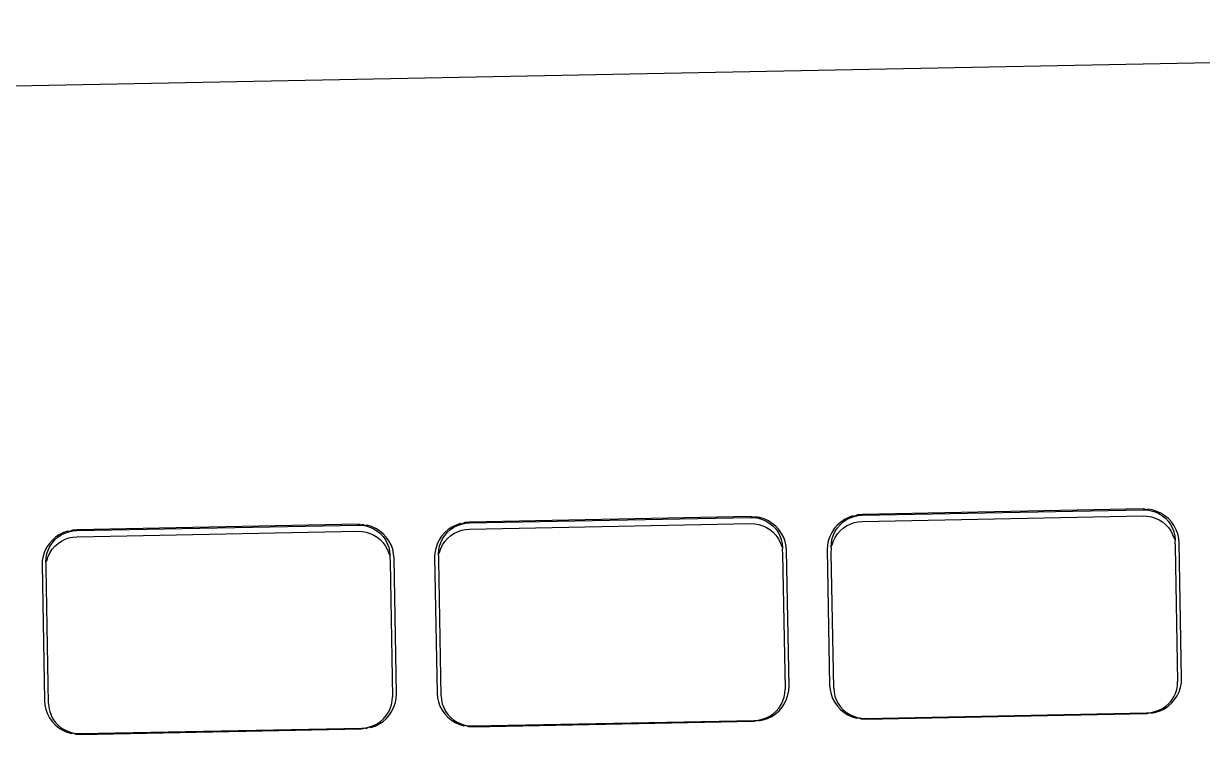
# Model space of a CAD drawing. Header units: millimetres. Extents: x -9564 to 100156, y -26854 to 24346.
# Drawn here: x 67079 to 67130.9, y -2965.4 to -2934.1 of the extents above; entities that cross this region are included whole.
import ezdxf

# ---------------------------------------------------------------- set-up
doc = ezdxf.new("R2010")
doc.units = ezdxf.units.MM
doc.header["$LTSCALE"] = 100
doc.layers.add('Muebles', color=112, linetype='Continuous')

msp = doc.modelspace()

# ---------------------------------------------------------------- linework, layer by layer
at = {"layer": 'Muebles'}
for p, q in [((66972.52, -2938.869), (67219.083, -2934.063)), ((67110.974, -2955.771), (67098.6, -2956.012)), ((67098.605, -2956.047), (67110.967, -2955.806)), ((67110.967, -2955.806), (67111.148, -2955.814)), ((67111.148, -2955.814), (67110.974, -2955.771)), ((67111.172, -2955.78), (67111.148, -2955.814)), ((67111.148, -2955.814), (67111.327, -2955.845)), ((67111.374, -2955.815), (67111.172, -2955.78)), ((67111.568, -2955.875), (67111.374, -2955.815)), ((67115.286, -2955.803), (67115.104, -2955.895)), ((67115.191, -2955.905), (67115.352, -2955.824)), ((67115.478, -2955.735), (67115.286, -2955.803)), ((67115.352, -2955.824), (67115.523, -2955.764)), ((67115.523, -2955.764), (67115.478, -2955.735)), ((67115.678, -2955.692), (67115.523, -2955.764)), ((67115.523, -2955.764), (67115.701, -2955.726)), ((67115.877, -2955.676), (67115.678, -2955.692)), ((67115.701, -2955.726), (67115.881, -2955.711)), ((67128.25, -2955.434), (67115.877, -2955.676)), ((67115.881, -2955.711), (67128.243, -2955.47)), ((67115.886, -2955.984), (67128.248, -2955.743)), ((67128.243, -2955.47), (67128.424, -2955.478)), ((67128.248, -2955.743), (67128.429, -2955.751)), ((67128.424, -2955.478), (67128.25, -2955.434)), ((67128.448, -2955.443), (67128.424, -2955.478)), ((67128.424, -2955.478), (67128.603, -2955.509)), ((67128.429, -2955.751), (67128.607, -2955.782)), ((67128.65, -2955.478), (67128.448, -2955.443)), ((67128.603, -2955.509), (67128.775, -2955.562)), ((67128.607, -2955.782), (67128.78, -2955.835)), ((67128.845, -2955.539), (67128.65, -2955.478)), ((67128.775, -2955.562), (67128.94, -2955.637)), ((67129.03, -2955.623), (67128.845, -2955.539)), ((67128.94, -2955.637), (67129.092, -2955.733)), ((67129.202, -2955.731), (67129.03, -2955.623)), ((67129.092, -2955.733), (67129.231, -2955.846)), ((67129.358, -2955.859), (67129.202, -2955.731)), ((67093.697, -2956.108), (67081.324, -2956.349)), ((67081.329, -2956.384), (67093.691, -2956.143)), ((67093.691, -2956.143), (67093.872, -2956.151)), ((67093.872, -2956.151), (67093.697, -2956.108)), ((67093.896, -2956.117), (67093.872, -2956.151)), ((67093.872, -2956.151), (67094.051, -2956.182)), ((67094.051, -2956.182), (67093.896, -2956.117)), ((67094.097, -2956.152), (67094.051, -2956.182)), ((67094.051, -2956.182), (67094.223, -2956.236)), ((67094.292, -2956.212), (67094.097, -2956.152)), ((67094.223, -2956.236), (67094.387, -2956.311)), ((67094.477, -2956.297), (67094.292, -2956.212)), ((67094.387, -2956.311), (67094.54, -2956.406)), ((67094.649, -2956.404), (67094.477, -2956.297)), ((67097.632, -2956.462), (67097.766, -2956.343)), ((67097.828, -2956.231), (67097.66, -2956.345)), ((67097.766, -2956.343), (67097.915, -2956.242)), ((67098.01, -2956.14), (67097.828, -2956.231)), ((67097.915, -2956.242), (67098.076, -2956.161)), ((67098.202, -2956.072), (67098.01, -2956.14)), ((67098.076, -2956.161), (67098.247, -2956.1)), ((67098.247, -2956.1), (67098.202, -2956.072)), ((67098.402, -2956.029), (67098.247, -2956.1)), ((67098.247, -2956.1), (67098.424, -2956.062)), ((67098.252, -2956.373), (67098.429, -2956.335)), ((67098.6, -2956.012), (67098.402, -2956.029)), ((67098.424, -2956.062), (67098.605, -2956.047)), ((67098.429, -2956.335), (67098.61, -2956.32)), ((67098.61, -2956.32), (67110.972, -2956.079)), ((67110.972, -2956.079), (67111.153, -2956.087)), ((67111.153, -2956.087), (67111.331, -2956.119)), ((67111.327, -2955.845), (67111.499, -2955.899)), ((67111.331, -2956.119), (67111.504, -2956.172)), ((67111.499, -2955.899), (67111.664, -2955.974)), ((67111.504, -2956.172), (67111.668, -2956.247)), ((67111.753, -2955.96), (67111.568, -2955.875)), ((67111.664, -2955.974), (67111.816, -2956.069)), ((67111.668, -2956.247), (67111.821, -2956.342)), ((67111.925, -2956.067), (67111.753, -2955.96)), ((67111.816, -2956.069), (67111.955, -2956.183)), ((67111.821, -2956.342), (67111.959, -2956.456)), ((67112.082, -2956.196), (67111.925, -2956.067)), ((67111.955, -2956.183), (67112.077, -2956.314)), ((67112.077, -2956.314), (67112.18, -2956.459)), ((67112.219, -2956.343), (67112.082, -2956.196)), ((67112.336, -2956.507), (67112.219, -2956.343)), ((67114.652, -2956.296), (67114.541, -2956.464)), ((67114.784, -2956.143), (67114.652, -2956.296)), ((67114.692, -2956.41), (67114.79, -2956.261)), ((67114.936, -2956.009), (67114.784, -2956.143)), ((67114.79, -2956.261), (67114.908, -2956.126)), ((67114.908, -2956.126), (67115.042, -2956.006)), ((67114.912, -2956.399), (67115.047, -2956.279)), ((67115.104, -2955.895), (67114.936, -2956.009)), ((67115.042, -2956.006), (67115.191, -2955.905)), ((67115.047, -2956.279), (67115.196, -2956.178)), ((67115.196, -2956.178), (67115.357, -2956.097)), ((67115.357, -2956.097), (67115.528, -2956.037)), ((67115.528, -2956.037), (67115.705, -2955.999)), ((67115.705, -2955.999), (67115.886, -2955.984)), ((67128.78, -2955.835), (67128.944, -2955.91)), ((67128.944, -2955.91), (67129.097, -2956.006)), ((67129.097, -2956.006), (67129.235, -2956.119)), ((67129.231, -2955.846), (67129.353, -2955.977)), ((67129.235, -2956.119), (67129.357, -2956.25)), ((67129.353, -2955.977), (67129.456, -2956.122)), ((67129.357, -2956.25), (67129.461, -2956.395)), ((67129.495, -2956.006), (67129.358, -2955.859)), ((67129.456, -2956.122), (67129.539, -2956.279)), ((67129.612, -2956.17), (67129.495, -2956.006)), ((67129.539, -2956.279), (67129.6, -2956.445)), ((67129.705, -2956.347), (67129.612, -2956.17)), ((67080.232, -2956.817), (67080.1, -2956.969)), ((67080.383, -2956.682), (67080.232, -2956.817)), ((67080.238, -2956.934), (67080.356, -2956.799)), ((67080.356, -2956.799), (67080.49, -2956.68)), ((67080.551, -2956.568), (67080.383, -2956.682)), ((67080.49, -2956.68), (67080.639, -2956.579)), ((67080.495, -2956.953), (67080.644, -2956.852)), ((67080.733, -2956.476), (67080.551, -2956.568)), ((67080.639, -2956.579), (67080.8, -2956.497)), ((67080.644, -2956.852), (67080.805, -2956.77)), ((67080.926, -2956.409), (67080.733, -2956.476)), ((67080.8, -2956.497), (67080.971, -2956.437)), ((67080.805, -2956.77), (67080.976, -2956.71)), ((67080.971, -2956.437), (67080.926, -2956.409)), ((67081.126, -2956.366), (67080.971, -2956.437)), ((67080.971, -2956.437), (67081.148, -2956.399)), ((67080.976, -2956.71), (67081.153, -2956.672)), ((67081.324, -2956.349), (67081.126, -2956.366)), ((67081.148, -2956.399), (67081.329, -2956.384)), ((67081.153, -2956.672), (67081.334, -2956.657)), ((67081.334, -2956.657), (67093.696, -2956.416)), ((67093.696, -2956.416), (67093.877, -2956.424)), ((67093.877, -2956.424), (67094.055, -2956.455)), ((67094.055, -2956.455), (67094.228, -2956.509)), ((67094.228, -2956.509), (67094.392, -2956.584)), ((67094.392, -2956.584), (67094.545, -2956.679)), ((67094.54, -2956.406), (67094.679, -2956.52)), ((67094.545, -2956.679), (67094.683, -2956.793)), ((67094.805, -2956.533), (67094.649, -2956.404)), ((67094.679, -2956.52), (67094.8, -2956.651)), ((67094.683, -2956.793), (67094.805, -2956.924)), ((67094.8, -2956.651), (67094.904, -2956.796)), ((67094.943, -2956.68), (67094.805, -2956.533)), ((67094.904, -2956.796), (67094.987, -2956.953)), ((67095.059, -2956.843), (67094.943, -2956.68)), ((67095.153, -2957.02), (67095.059, -2956.843)), ((67097.265, -2956.8), (67097.178, -2956.981)), ((67097.376, -2956.632), (67097.265, -2956.8)), ((67097.339, -2956.907), (67097.416, -2956.747)), ((67097.508, -2956.48), (67097.376, -2956.632)), ((67097.416, -2956.747), (67097.514, -2956.598)), ((67097.66, -2956.345), (67097.508, -2956.48)), ((67097.514, -2956.598), (67097.632, -2956.462)), ((67097.519, -2956.871), (67097.636, -2956.735)), ((67097.636, -2956.735), (67097.771, -2956.616)), ((67097.771, -2956.616), (67097.92, -2956.515)), ((67097.92, -2956.515), (67098.081, -2956.434)), ((67098.081, -2956.434), (67098.252, -2956.373)), ((67111.959, -2956.456), (67112.081, -2956.587)), ((67112.081, -2956.587), (67112.185, -2956.732)), ((67112.18, -2956.459), (67112.263, -2956.616)), ((67112.185, -2956.732), (67112.268, -2956.889)), ((67112.263, -2956.616), (67112.324, -2956.782)), ((67112.324, -2956.782), (67112.363, -2956.955)), ((67112.429, -2956.684), (67112.336, -2956.507)), ((67112.498, -2956.871), (67112.429, -2956.684)), ((67114.392, -2956.834), (67114.355, -2957.03)), ((67114.454, -2956.644), (67114.392, -2956.834)), ((67114.541, -2956.464), (67114.454, -2956.644)), ((67114.527, -2956.913), (67114.559, -2956.739)), ((67114.559, -2956.739), (67114.615, -2956.57)), ((67114.564, -2957.012), (67114.62, -2956.843)), ((67114.615, -2956.57), (67114.692, -2956.41)), ((67114.62, -2956.843), (67114.697, -2956.683)), ((67114.697, -2956.683), (67114.795, -2956.534)), ((67114.795, -2956.534), (67114.912, -2956.399)), ((67129.461, -2956.395), (67129.544, -2956.552)), ((67129.544, -2956.552), (67129.605, -2956.718)), ((67129.6, -2956.445), (67129.639, -2956.618)), ((67129.605, -2956.718), (67129.654, -2956.794)), ((67129.639, -2956.618), (67129.654, -2956.794)), ((67129.654, -2956.794), (67129.643, -2956.891)), ((67129.774, -2956.534), (67129.705, -2956.347)), ((67129.818, -2956.729), (67129.774, -2956.534)), ((67129.834, -2956.922), (67129.818, -2956.729)), ((67079.902, -2957.318), (67079.839, -2957.508)), ((67079.989, -2957.137), (67079.902, -2957.318)), ((67080.1, -2956.969), (67079.989, -2957.137)), ((67080.007, -2957.412), (67080.063, -2957.244)), ((67080.063, -2957.244), (67080.14, -2957.083)), ((67080.067, -2957.517), (67080.145, -2957.356)), ((67080.14, -2957.083), (67080.238, -2956.934)), ((67080.145, -2957.356), (67080.243, -2957.207)), ((67080.243, -2957.207), (67080.36, -2957.072)), ((67080.36, -2957.072), (67080.495, -2956.953)), ((67094.805, -2956.924), (67094.909, -2957.069)), ((67094.909, -2957.069), (67094.992, -2957.226)), ((67094.987, -2956.953), (67095.048, -2957.119)), ((67094.992, -2957.226), (67095.053, -2957.392)), ((67095.048, -2957.119), (67095.087, -2957.292)), ((67095.087, -2957.292), (67095.102, -2957.468)), ((67095.222, -2957.208), (67095.153, -2957.02)), ((67095.265, -2957.402), (67095.222, -2957.208)), ((67097.079, -2957.367), (67097.069, -2957.56)), ((67097.116, -2957.171), (67097.079, -2957.367)), ((67097.178, -2956.981), (67097.116, -2957.171)), ((67097.242, -2957.426), (67097.251, -2957.249)), ((67097.242, -2957.426), (67097.288, -2957.348)), ((67097.251, -2957.249), (67097.283, -2957.075)), ((67097.283, -2957.075), (67097.339, -2956.907)), ((67097.288, -2957.348), (67097.344, -2957.18)), ((67097.344, -2957.18), (67097.421, -2957.02)), ((67097.421, -2957.02), (67097.519, -2956.871)), ((67112.268, -2956.889), (67112.329, -2957.055)), ((67112.329, -2957.055), (67112.378, -2957.131)), ((67112.363, -2956.955), (67112.378, -2957.131)), ((67112.378, -2957.131), (67112.367, -2957.228)), ((67112.367, -2957.228), (67112.382, -2957.404)), ((67112.542, -2957.066), (67112.498, -2956.871)), ((67112.558, -2957.259), (67112.542, -2957.066)), ((67112.663, -2963.235), (67112.558, -2957.259)), ((67114.355, -2957.03), (67114.346, -2957.224)), ((67114.346, -2957.224), (67114.451, -2963.2)), ((67114.518, -2957.089), (67114.527, -2956.913)), ((67114.518, -2957.089), (67114.564, -2957.012)), ((67114.532, -2957.186), (67114.518, -2957.089)), ((67114.523, -2957.362), (67114.532, -2957.186)), ((67114.628, -2963.327), (67114.523, -2957.362)), ((67129.643, -2956.891), (67129.658, -2957.067)), ((67129.658, -2957.067), (67129.764, -2963.032)), ((67129.94, -2962.898), (67129.834, -2956.922)), ((67079.803, -2957.704), (67079.793, -2957.897)), ((67079.793, -2957.897), (67079.899, -2963.873)), ((67079.839, -2957.508), (67079.803, -2957.704)), ((67079.966, -2957.763), (67079.975, -2957.586)), ((67079.966, -2957.763), (67080.012, -2957.685)), ((67079.98, -2957.859), (67079.966, -2957.763)), ((67079.971, -2958.036), (67079.98, -2957.859)), ((67079.975, -2957.586), (67080.007, -2957.412)), ((67080.012, -2957.685), (67080.067, -2957.517)), ((67095.053, -2957.392), (67095.102, -2957.468)), ((67095.102, -2957.468), (67095.091, -2957.565)), ((67095.091, -2957.565), (67095.106, -2957.741)), ((67095.106, -2957.741), (67095.212, -2963.706)), ((67095.282, -2957.595), (67095.265, -2957.402)), ((67095.387, -2963.572), (67095.282, -2957.595)), ((67097.069, -2957.56), (67097.175, -2963.537)), ((67097.256, -2957.522), (67097.242, -2957.426)), ((67097.247, -2957.699), (67097.256, -2957.522)), ((67097.352, -2963.664), (67097.247, -2957.699)), ((67112.382, -2957.404), (67112.488, -2963.369)), ((67080.076, -2964.001), (67079.971, -2958.036)), ((67129.755, -2963.209), (67129.764, -2963.032)), ((67129.93, -2963.091), (67129.94, -2962.898)), ((67095.378, -2963.765), (67095.387, -2963.572)), ((67097.175, -2963.537), (67097.191, -2963.73)), ((67112.447, -2963.72), (67112.479, -2963.546)), ((67112.479, -2963.546), (67112.488, -2963.369)), ((67112.617, -2963.624), (67112.654, -2963.428)), ((67112.654, -2963.428), (67112.663, -2963.235)), ((67114.451, -2963.2), (67114.468, -2963.393)), ((67114.468, -2963.393), (67114.511, -2963.588)), ((67114.511, -2963.588), (67114.58, -2963.775)), ((67114.628, -2963.327), (67114.643, -2963.504)), ((67114.643, -2963.504), (67114.682, -2963.676)), ((67129.59, -2963.712), (67129.667, -2963.552)), ((67129.667, -2963.552), (67129.723, -2963.383)), ((67129.723, -2963.383), (67129.755, -2963.209)), ((67129.744, -2963.658), (67129.831, -2963.478)), ((67129.831, -2963.478), (67129.894, -2963.288)), ((67129.894, -2963.288), (67129.93, -2963.091)), ((67079.899, -2963.873), (67079.915, -2964.066)), ((67079.915, -2964.066), (67079.958, -2964.261)), ((67080.076, -2964.001), (67080.091, -2964.177)), ((67095.115, -2964.225), (67095.171, -2964.057)), ((67095.171, -2964.057), (67095.203, -2963.883)), ((67095.203, -2963.883), (67095.212, -2963.706)), ((67095.279, -2964.151), (67095.341, -2963.961)), ((67095.341, -2963.961), (67095.378, -2963.765)), ((67097.191, -2963.73), (67097.235, -2963.924)), ((67097.235, -2963.924), (67097.304, -2964.112)), ((67097.304, -2964.112), (67097.397, -2964.289)), ((67097.352, -2963.664), (67097.367, -2963.84)), ((67097.367, -2963.84), (67097.406, -2964.013)), ((67097.406, -2964.013), (67097.467, -2964.179)), ((67112.216, -2964.198), (67112.314, -2964.049)), ((67112.314, -2964.049), (67112.391, -2963.888)), ((67112.357, -2964.163), (67112.468, -2963.995)), ((67112.391, -2963.888), (67112.447, -2963.72)), ((67112.468, -2963.995), (67112.555, -2963.814)), ((67112.555, -2963.814), (67112.617, -2963.624)), ((67114.58, -2963.775), (67114.674, -2963.952)), ((67114.674, -2963.952), (67114.79, -2964.115)), ((67114.682, -2963.676), (67114.743, -2963.843)), ((67114.743, -2963.843), (67114.826, -2964)), ((67114.79, -2964.115), (67114.928, -2964.263)), ((67114.826, -2964), (67114.929, -2964.145)), ((67129.091, -2964.217), (67129.24, -2964.115)), ((67129.181, -2964.227), (67129.35, -2964.113)), ((67129.24, -2964.115), (67129.374, -2963.996)), ((67129.35, -2964.113), (67129.501, -2963.979)), ((67129.374, -2963.996), (67129.492, -2963.861)), ((67129.492, -2963.861), (67129.59, -2963.712)), ((67129.501, -2963.979), (67129.633, -2963.826)), ((67129.633, -2963.826), (67129.744, -2963.658)), ((67079.958, -2964.261), (67080.027, -2964.448)), ((67080.027, -2964.448), (67080.121, -2964.625)), ((67080.091, -2964.177), (67080.13, -2964.35)), ((67080.121, -2964.625), (67080.238, -2964.789)), ((67080.13, -2964.35), (67080.191, -2964.516)), ((67080.191, -2964.516), (67080.274, -2964.673)), ((67094.822, -2964.67), (67094.94, -2964.534)), ((67094.94, -2964.534), (67095.038, -2964.385)), ((67094.949, -2964.652), (67095.081, -2964.5)), ((67095.038, -2964.385), (67095.115, -2964.225)), ((67095.081, -2964.5), (67095.191, -2964.332)), ((67095.191, -2964.332), (67095.279, -2964.151)), ((67097.397, -2964.289), (67097.514, -2964.452)), ((67097.467, -2964.179), (67097.55, -2964.336)), ((67097.514, -2964.452), (67097.651, -2964.599)), ((67097.55, -2964.336), (67097.653, -2964.481)), ((67097.651, -2964.599), (67097.807, -2964.728)), ((67097.653, -2964.481), (67097.775, -2964.612)), ((67097.775, -2964.612), (67097.914, -2964.726)), ((67111.483, -2964.695), (67111.654, -2964.635)), ((67111.654, -2964.635), (67111.815, -2964.553)), ((67111.723, -2964.656), (67111.905, -2964.564)), ((67111.815, -2964.553), (67111.964, -2964.452)), ((67111.905, -2964.564), (67112.073, -2964.45)), ((67111.964, -2964.452), (67112.098, -2964.333)), ((67112.073, -2964.45), (67112.225, -2964.315)), ((67112.098, -2964.333), (67112.216, -2964.198)), ((67112.225, -2964.315), (67112.357, -2964.163)), ((67114.928, -2964.263), (67115.084, -2964.391)), ((67114.929, -2964.145), (67115.051, -2964.275)), ((67115.051, -2964.275), (67115.19, -2964.389)), ((67115.084, -2964.391), (67115.256, -2964.498)), ((67115.19, -2964.389), (67115.342, -2964.485)), ((67115.256, -2964.498), (67115.441, -2964.583)), ((67115.342, -2964.485), (67115.507, -2964.56)), ((67115.441, -2964.583), (67115.636, -2964.643)), ((67115.507, -2964.56), (67115.679, -2964.613)), ((67115.636, -2964.643), (67115.679, -2964.613)), ((67115.679, -2964.613), (67115.858, -2964.644)), ((67115.679, -2964.613), (67115.837, -2964.678)), ((67115.858, -2964.644), (67116.039, -2964.652)), ((67116.036, -2964.687), (67128.409, -2964.446)), ((67116.039, -2964.652), (67128.401, -2964.411)), ((67128.401, -2964.411), (67128.581, -2964.396)), ((67128.409, -2964.446), (67128.581, -2964.396)), ((67128.581, -2964.396), (67128.759, -2964.358)), ((67128.581, -2964.396), (67128.607, -2964.43)), ((67128.607, -2964.43), (67128.807, -2964.387)), ((67128.759, -2964.358), (67128.93, -2964.298)), ((67128.807, -2964.387), (67129, -2964.319)), ((67128.93, -2964.298), (67129.091, -2964.217)), ((67129, -2964.319), (67129.181, -2964.227)), ((67080.238, -2964.789), (67080.375, -2964.936)), ((67080.274, -2964.673), (67080.377, -2964.818)), ((67080.375, -2964.936), (67080.531, -2965.065)), ((67080.377, -2964.818), (67080.499, -2964.949)), ((67080.499, -2964.949), (67080.638, -2965.063)), ((67080.531, -2965.065), (67080.703, -2965.172)), ((67080.638, -2965.063), (67080.79, -2965.158)), ((67080.79, -2965.158), (67080.954, -2965.233)), ((67081.483, -2965.361), (67093.856, -2965.12)), ((67081.487, -2965.326), (67093.849, -2965.085)), ((67093.849, -2965.085), (67094.029, -2965.07)), ((67093.856, -2965.12), (67094.029, -2965.07)), ((67094.029, -2965.07), (67094.207, -2965.032)), ((67094.029, -2965.07), (67094.054, -2965.103)), ((67094.054, -2965.103), (67094.207, -2965.032)), ((67094.207, -2965.032), (67094.378, -2964.971)), ((67094.207, -2965.032), (67094.254, -2965.06)), ((67094.254, -2965.06), (67094.447, -2964.992)), ((67094.378, -2964.971), (67094.539, -2964.89)), ((67094.447, -2964.992), (67094.629, -2964.901)), ((67094.539, -2964.89), (67094.688, -2964.789)), ((67094.629, -2964.901), (67094.797, -2964.786)), ((67094.688, -2964.789), (67094.822, -2964.67)), ((67094.797, -2964.786), (67094.949, -2964.652)), ((67097.807, -2964.728), (67097.979, -2964.835)), ((67097.914, -2964.726), (67098.066, -2964.821)), ((67097.979, -2964.835), (67098.164, -2964.92)), ((67098.066, -2964.821), (67098.23, -2964.896)), ((67098.164, -2964.92), (67098.359, -2964.98)), ((67098.23, -2964.896), (67098.403, -2964.95)), ((67098.359, -2964.98), (67098.403, -2964.95)), ((67098.403, -2964.95), (67098.582, -2964.981)), ((67098.403, -2964.95), (67098.561, -2965.015)), ((67098.561, -2965.015), (67098.759, -2965.024)), ((67098.582, -2964.981), (67098.763, -2964.989)), ((67098.759, -2965.024), (67111.133, -2964.783)), ((67098.763, -2964.989), (67111.125, -2964.748)), ((67111.125, -2964.748), (67111.305, -2964.733)), ((67111.133, -2964.783), (67111.305, -2964.733)), ((67111.305, -2964.733), (67111.483, -2964.695)), ((67111.305, -2964.733), (67111.331, -2964.766)), ((67111.331, -2964.766), (67111.531, -2964.723)), ((67111.531, -2964.723), (67111.723, -2964.656)), ((67115.837, -2964.678), (67116.036, -2964.687)), ((67080.703, -2965.172), (67080.888, -2965.257)), ((67080.888, -2965.257), (67081.083, -2965.317)), ((67080.954, -2965.233), (67081.127, -2965.287)), ((67081.083, -2965.317), (67081.127, -2965.287)), ((67081.127, -2965.287), (67081.306, -2965.318)), ((67081.127, -2965.287), (67081.284, -2965.352)), ((67081.284, -2965.352), (67081.483, -2965.361)), ((67081.306, -2965.318), (67081.487, -2965.326))]:
    msp.add_line(p, q, dxfattribs=at)

doc.saveas('drawing.dxf')
